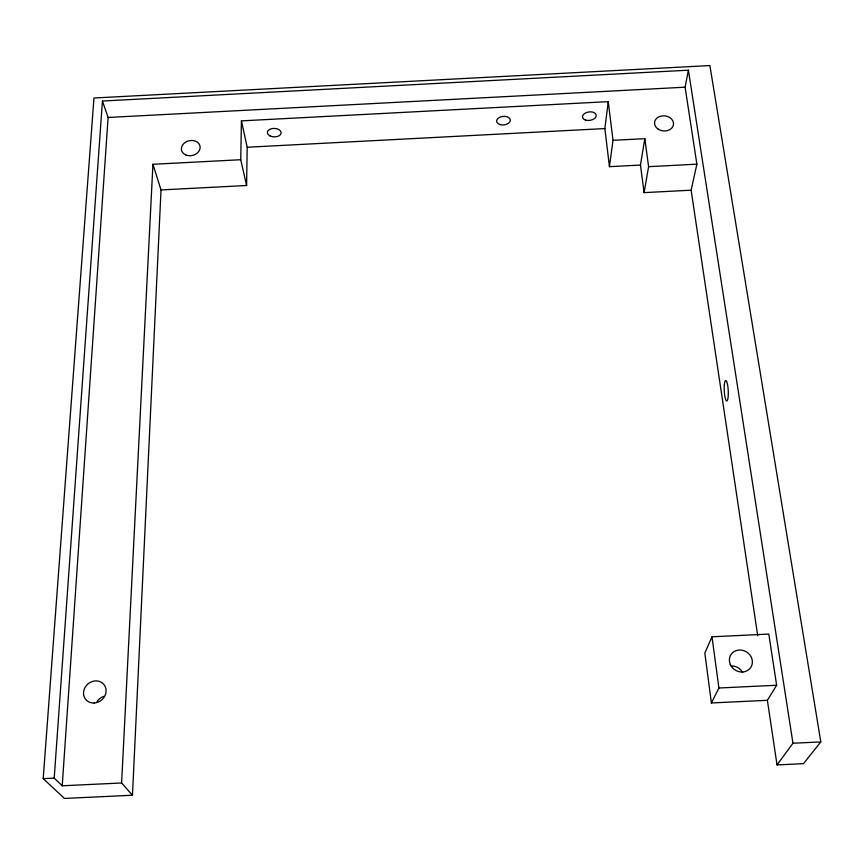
<?xml version="1.0" encoding="UTF-8"?>
<svg xmlns="http://www.w3.org/2000/svg" width="864" height="864" viewBox="0 0 864 864"><rect width="100%" height="100%" fill="white"/><g stroke="black" fill="none" stroke-linecap="round" stroke-linejoin="round"><path stroke-width="1.3" d="M246.596 185.501L240.732 159.721L152.939 164.29L161.028 189.94L246.596 185.501L247.19 147.247L241.423 120.874L608.256 101.639L613.008 140.324L609.444 166.666L640.462 165.056L644.825 138.672L613.008 140.324M240.732 159.721L241.423 120.874M767.372 700.304L711.407 702.961L704.83 653.065L712.001 636.8L768.798 634.068L776.639 685.249L767.372 700.304L777.028 764.91L803.477 763.668L820.8 741.917L709.884 65.567L93.96 97.999L43.2 778.626L64.465 798.433L132.473 795.236L161.028 189.94M132.473 795.236L121.608 782.978L152.939 164.29M121.608 782.978L62.219 785.786L108.097 117.472L102.438 101.023L688.403 70.189L792.958 743.234L777.028 764.91M62.219 785.786L54.205 778.108L102.438 101.023M609.444 166.666L604.865 128.574L608.256 101.639M688.403 70.189L685.098 87.188L696.881 164.171L691.135 190.199L644.101 192.629L648.605 166.676L644.825 138.672M711.407 702.961L718.913 688.003L712.001 636.8M108.097 117.472L685.098 87.188M247.19 147.247L604.865 128.574M648.605 166.676L696.881 164.171M718.913 688.003L776.639 685.249M43.2 778.626L54.205 778.108M792.958 743.234L820.8 741.917M691.135 190.199L757.717 635.753M640.462 165.056L644.101 192.629M731.268 665.95A11.448 10.422 33 0 1 742.63 672.484M97.027 701.644A11.426 10.282 -40.6 0 1 103.95 696.33M585.479 120.064A6.944 4.244 -8.7 0 0 596.225 115.819A6.944 4.244 -8.7 0 0 586.343 112.601A6.944 4.244 -8.7 0 0 585.479 120.064M499.889 124.535A6.89 4.266 -5.9 0 0 510.322 120.312A6.89 4.266 -5.9 0 0 500.148 117.115A6.89 4.266 -5.9 0 0 499.889 124.535M269.968 135.875A6.89 4.234 1.8 0 0 281.07 133.402A6.89 4.234 1.8 0 0 271.739 128.65A6.89 4.234 1.8 0 0 269.968 135.875M94.165 703.004A11.783 10.552 -39.6 0 0 104.89 685.93A11.783 10.552 -39.6 0 0 85.352 686.923A11.783 10.552 -39.6 0 0 94.165 703.004M724.302 385.236A10.238 1.987 87.1 0 0 726.656 400.972A10.238 1.987 87.1 0 0 727.79 386.068A10.238 1.987 87.1 0 0 724.302 385.236M658.13 129.125A9.536 7.582 6.1 0 0 673.445 124.859A9.536 7.582 6.1 0 0 660.506 116.208A9.536 7.582 6.1 0 0 658.13 129.125M730.285 664.416A11.804 10.703 31.8 0 0 750.06 668.39A11.804 10.703 31.8 0 0 742.284 650.236A11.804 10.703 31.8 0 0 730.285 664.416M185.846 154.969A9.472 7.549 -12.2 0 0 200.146 147.593A9.472 7.549 -12.2 0 0 186.278 141.761A9.472 7.549 -12.2 0 0 185.846 154.969"/></g></svg>
